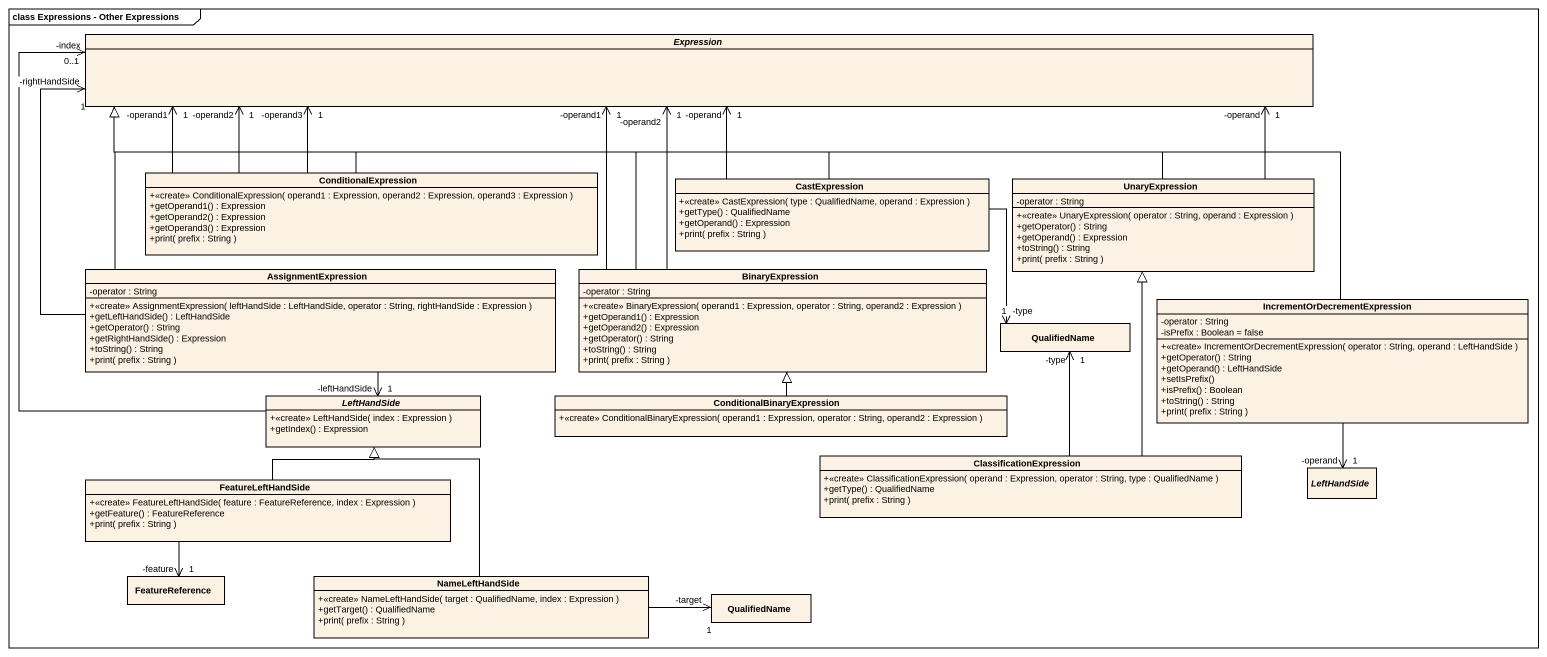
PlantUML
@startuml
mainframe class Expressions - Other Expressions
hide circle
hide empty members
skinparam classAttributeIconSize 0
abstract class Expression
class ConditionalExpression {
  +<<create>> ConditionalExpression( operand1 : Expression, operand2 : Expression, operand3 : Expression )
  +getOperand1() : Expression
  +getOperand2() : Expression
  +getOperand3() : Expression
  +print( prefix : String )
}
class CastExpression {
  +<<create>> CastExpression( type : QualifiedName, operand : Expression )
  +getType() : QualifiedName
  +getOperand() : Expression
  +print( prefix : String )
}
class UnaryExpression {
  -operator : String
  +<<create>> UnaryExpression( operator : String, operand : Expression )
  +getOperator() : String
  +getOperand() : Expression
  +toString() : String
  +print( prefix : String )
}
class AssignmentExpression {
  -operator : String
  +<<create>> AssignmentExpression( leftHandSide : LeftHandSide, operator : String, rightHandSide : Expression )
  +getLeftHandSide() : LeftHandSide
  +getOperator() : String
  +getRightHandSide() : Expression
  +toString() : String
  +print( prefix : String )
}
class BinaryExpression {
  -operator : String
  +<<create>> BinaryExpression( operand1 : Expression, operator : String, operand2 : Expression )
  +getOperand1() : Expression
  +getOperand2() : Expression
  +getOperator() : String
  +toString() : String
  +print( prefix : String )
}
class QualifiedName
class "IncrementOrDecrementExpression" as IncrementOrDecrementExpressi {
  -operator : String
  -isPrefix : Boolean = false
  +<<create>> IncrementOrDecrementExpression( operator : String, operand : LeftHandSide )
  +getOperator() : String
  +getOperand() : LeftHandSide
  +setIsPrefix()
  +isPrefix() : Boolean
  +toString() : String
  +print( prefix : String )
}
abstract class LeftHandSide {
  +<<create>> LeftHandSide( index : Expression )
  +getIndex() : Expression
}
class ConditionalBinaryExpression {
  +<<create>> ConditionalBinaryExpression( operand1 : Expression, operator : String, operand2 : Expression )
}
class FeatureLeftHandSide {
  +<<create>> FeatureLeftHandSide( feature : FeatureReference, index : Expression )
  +getFeature() : FeatureReference
  +print( prefix : String )
}
class ClassificationExpression {
  +<<create>> ClassificationExpression( operand : Expression, operator : String, type : QualifiedName )
  +getType() : QualifiedName
  +print( prefix : String )
}
abstract class "LeftHandSide" as LeftHandSide_2
class FeatureReference
class NameLeftHandSide {
  +<<create>> NameLeftHandSide( target : QualifiedName, index : Expression )
  +getTarget() : QualifiedName
  +print( prefix : String )
}
class "QualifiedName" as QualifiedName_2
Expression "-operand1\n1" <-- BinaryExpression
Expression "-operand2\n1" <-- BinaryExpression
ConditionalExpression -right-|> Expression
ConditionalExpression -right-> "-operand1\n1" Expression
ConditionalExpression -right-> "-operand2\n1" Expression
ConditionalExpression -right-> "-operand3\n1" Expression
CastExpression -up-|> Expression
CastExpression -up-> "-operand\n1" Expression
CastExpression -right-> "-type\n1" QualifiedName
UnaryExpression -left-|> Expression
UnaryExpression -left-> "-operand\n1" Expression
AssignmentExpression -up-|> Expression
AssignmentExpression -up-> "-rightHandSide\n1" Expression
AssignmentExpression --> "-leftHandSide\n1" LeftHandSide
BinaryExpression -up-|> Expression
IncrementOrDecrementExpressi -left-|> Expression
IncrementOrDecrementExpressi --> "-operand\n1" LeftHandSide_2
LeftHandSide -up-> "-index\n0..1" Expression
ConditionalBinaryExpression -up-|> BinaryExpression
FeatureLeftHandSide -up-|> LeftHandSide
FeatureLeftHandSide --> "-feature\n1" FeatureReference
ClassificationExpression -up-|> UnaryExpression
ClassificationExpression -up-> "-type\n1" QualifiedName
NameLeftHandSide -up-|> LeftHandSide
NameLeftHandSide -right-> "-target\n1" QualifiedName_2
@enduml
